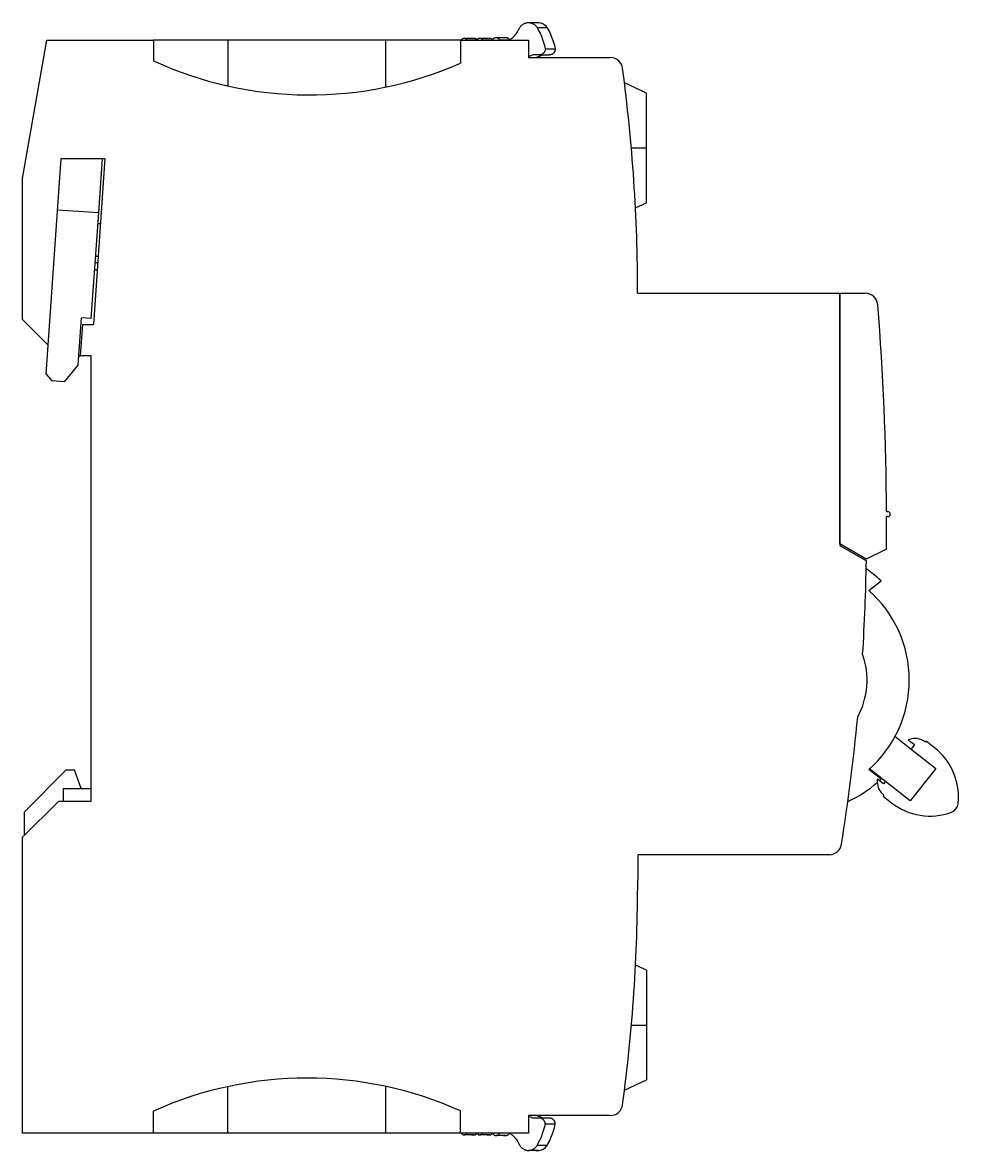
# Model space of a CAD drawing. Header units: millimetres. Extents: x 2268 to 4339, y 1619 to 2163.
# Drawn here: x 3590.4 to 3662.3, y 2015 to 2101.6 of the extents above; entities that cross this region are included whole.
import ezdxf

# ---------------------------------------------------------------- set-up
doc = ezdxf.new("R2010")
doc.units = ezdxf.units.MM

msp = doc.modelspace()

# ---------------------------------------------------------------- linework, layer by layer
for p, q in [((3628.369, 2100.829), (3628.604, 2101.236)), ((3628.604, 2101.236), (3628.629, 2101.276)), ((3628.629, 2101.276), (3628.656, 2101.314)), ((3628.656, 2101.314), (3628.686, 2101.351)), ((3628.686, 2101.351), (3628.718, 2101.386)), ((3628.718, 2101.386), (3628.751, 2101.419)), ((3628.751, 2101.419), (3628.787, 2101.45)), ((3628.787, 2101.45), (3628.825, 2101.478)), ((3628.825, 2101.478), (3628.864, 2101.504)), ((3628.864, 2101.504), (3628.905, 2101.528)), ((3628.905, 2101.528), (3628.947, 2101.549)), ((3628.947, 2101.549), (3628.991, 2101.567)), ((3628.991, 2101.567), (3629.035, 2101.583)), ((3629.035, 2101.583), (3629.081, 2101.596)), ((3629.081, 2101.596), (3629.127, 2101.606)), ((3629.127, 2101.606), (3629.173, 2101.613)), ((3629.173, 2101.613), (3629.22, 2101.617)), ((3629.22, 2101.617), (3629.267, 2101.619)), ((3629.267, 2101.619), (3629.315, 2101.617)), ((3629.267, 2101.619), (3629.39, 2101.619)), ((3629.315, 2101.617), (3629.362, 2101.613)), ((3629.362, 2101.613), (3629.408, 2101.606)), ((3629.39, 2101.619), (3629.502, 2101.619)), ((3629.408, 2101.606), (3629.454, 2101.596)), ((3629.454, 2101.596), (3629.5, 2101.583)), ((3629.5, 2101.583), (3629.544, 2101.567)), ((3629.502, 2101.619), (3629.603, 2101.619)), ((3629.544, 2101.567), (3629.588, 2101.549)), ((3629.588, 2101.549), (3629.63, 2101.528)), ((3629.603, 2101.619), (3629.693, 2101.619)), ((3629.63, 2101.528), (3629.671, 2101.504)), ((3629.671, 2101.504), (3629.71, 2101.478)), ((3629.693, 2101.619), (3629.773, 2101.619)), ((3629.71, 2101.478), (3629.748, 2101.45)), ((3629.748, 2101.45), (3629.783, 2101.419)), ((3629.773, 2101.619), (3629.842, 2101.619)), ((3629.783, 2101.419), (3629.817, 2101.386)), ((3629.817, 2101.386), (3629.849, 2101.351)), ((3629.842, 2101.619), (3629.901, 2101.619)), ((3629.849, 2101.351), (3629.879, 2101.314)), ((3629.879, 2101.314), (3629.906, 2101.276)), ((3629.901, 2101.619), (3629.948, 2101.619)), ((3629.906, 2101.276), (3629.931, 2101.236)), ((3629.931, 2101.236), (3630.051, 2101.016)), ((3629.931, 2101.236), (3630.092, 2101.236)), ((3629.948, 2101.619), (3629.986, 2101.619)), ((3629.986, 2101.619), (3630.012, 2101.619)), ((3630.012, 2101.619), (3630.028, 2101.619)), ((3630.028, 2101.619), (3630.034, 2101.619)), ((3630.034, 2101.619), (3630.087, 2101.617)), ((3630.087, 2101.617), (3630.193, 2101.602)), ((3630.092, 2101.236), (3630.234, 2101.236)), ((3630.193, 2101.602), (3630.296, 2101.573)), ((3630.234, 2101.236), (3630.357, 2101.236)), ((3630.296, 2101.573), (3630.393, 2101.529)), ((3630.357, 2101.236), (3630.461, 2101.236)), ((3630.393, 2101.529), (3630.484, 2101.473)), ((3630.461, 2101.236), (3630.546, 2101.236)), ((3630.484, 2101.473), (3630.566, 2101.404)), ((3630.546, 2101.236), (3630.612, 2101.236)), ((3630.566, 2101.404), (3630.637, 2101.324)), ((3630.612, 2101.236), (3630.659, 2101.236)), ((3630.637, 2101.324), (3630.697, 2101.236)), ((3630.659, 2101.236), (3630.688, 2101.236)), ((3630.688, 2101.236), (3630.697, 2101.236)), ((3630.697, 2101.236), (3630.769, 2101.108)), ((3624.161, 2100.342), (3624.175, 2100.356)), ((3624.175, 2100.356), (3624.191, 2100.369)), ((3624.191, 2100.369), (3624.207, 2100.381)), ((3624.207, 2100.381), (3624.224, 2100.391)), ((3624.224, 2100.391), (3624.242, 2100.4)), ((3624.242, 2100.4), (3624.26, 2100.408)), ((3624.26, 2100.408), (3624.279, 2100.414)), ((3624.279, 2100.414), (3624.299, 2100.418)), ((3624.299, 2100.418), (3624.319, 2100.42)), ((3624.319, 2100.42), (3624.339, 2100.421)), ((3624.339, 2100.421), (3624.359, 2100.42)), ((3624.339, 2100.421), (3624.461, 2100.421)), ((3624.359, 2100.42), (3624.38, 2100.418)), ((3624.38, 2100.418), (3624.4, 2100.413)), ((3624.4, 2100.413), (3624.419, 2100.408)), ((3624.419, 2100.408), (3624.438, 2100.4)), ((3624.438, 2100.4), (3624.456, 2100.391)), ((3624.456, 2100.391), (3624.474, 2100.38)), ((3624.461, 2100.421), (3624.573, 2100.421)), ((3624.474, 2100.38), (3624.49, 2100.368)), ((3624.49, 2100.368), (3624.506, 2100.354)), ((3624.506, 2100.354), (3624.52, 2100.339)), ((3624.573, 2100.421), (3624.674, 2100.421)), ((3624.674, 2100.421), (3624.765, 2100.421)), ((3624.765, 2100.421), (3624.844, 2100.421)), ((3624.844, 2100.421), (3624.913, 2100.421)), ((3624.913, 2100.421), (3624.972, 2100.421)), ((3624.972, 2100.421), (3625.02, 2100.421)), ((3625.02, 2100.421), (3625.057, 2100.421)), ((3625.057, 2100.421), (3625.084, 2100.421)), ((3625.084, 2100.421), (3625.1, 2100.421)), ((3625.1, 2100.421), (3625.105, 2100.421)), ((3625.105, 2100.421), (3625.135, 2100.419)), ((3625.135, 2100.419), (3625.168, 2100.413)), ((3625.168, 2100.413), (3625.184, 2100.408)), ((3625.184, 2100.408), (3625.2, 2100.402)), ((3625.2, 2100.402), (3625.215, 2100.395)), ((3625.215, 2100.395), (3625.23, 2100.387)), ((3625.23, 2100.387), (3625.257, 2100.367)), ((3625.257, 2100.367), (3625.282, 2100.344)), ((3625.357, 2100.34), (3625.367, 2100.352)), ((3625.367, 2100.352), (3625.379, 2100.362)), ((3625.379, 2100.362), (3625.391, 2100.372)), ((3625.391, 2100.372), (3625.404, 2100.381)), ((3625.404, 2100.381), (3625.417, 2100.389)), ((3625.417, 2100.389), (3625.431, 2100.397)), ((3625.431, 2100.397), (3625.445, 2100.403)), ((3625.445, 2100.403), (3625.46, 2100.409)), ((3625.46, 2100.409), (3625.475, 2100.413)), ((3625.475, 2100.413), (3625.49, 2100.417)), ((3625.49, 2100.417), (3625.505, 2100.419)), ((3625.505, 2100.419), (3625.521, 2100.421)), ((3625.521, 2100.421), (3625.536, 2100.421)), ((3625.536, 2100.421), (3625.552, 2100.421)), ((3625.536, 2100.421), (3625.659, 2100.421)), ((3625.552, 2100.421), (3625.568, 2100.419)), ((3625.568, 2100.419), (3625.583, 2100.417)), ((3625.583, 2100.417), (3625.598, 2100.413)), ((3625.598, 2100.413), (3625.613, 2100.409)), ((3625.613, 2100.409), (3625.628, 2100.403)), ((3625.628, 2100.403), (3625.642, 2100.397)), ((3625.642, 2100.397), (3625.656, 2100.389)), ((3625.656, 2100.389), (3625.669, 2100.381)), ((3625.659, 2100.421), (3625.771, 2100.421)), ((3625.669, 2100.381), (3625.682, 2100.372)), ((3625.682, 2100.372), (3625.694, 2100.362)), ((3625.694, 2100.362), (3625.705, 2100.352)), ((3625.705, 2100.352), (3625.716, 2100.34)), ((3625.771, 2100.421), (3625.872, 2100.421)), ((3625.872, 2100.421), (3625.962, 2100.421)), ((3625.962, 2100.421), (3626.042, 2100.421)), ((3626.042, 2100.421), (3626.111, 2100.421)), ((3626.111, 2100.421), (3626.17, 2100.421)), ((3626.17, 2100.421), (3626.217, 2100.421)), ((3626.217, 2100.421), (3626.255, 2100.421)), ((3626.255, 2100.421), (3626.281, 2100.421)), ((3626.281, 2100.421), (3626.297, 2100.421)), ((3626.297, 2100.421), (3626.303, 2100.421)), ((3626.303, 2100.421), (3626.34, 2100.419)), ((3626.34, 2100.419), (3626.376, 2100.41)), ((3626.376, 2100.41), (3626.411, 2100.396)), ((3626.411, 2100.396), (3626.443, 2100.376)), ((3626.443, 2100.376), (3626.471, 2100.352)), ((3626.471, 2100.352), (3626.496, 2100.323)), ((3626.547, 2100.348), (3626.559, 2100.364)), ((3626.559, 2100.364), (3626.572, 2100.378)), ((3626.572, 2100.378), (3626.586, 2100.392)), ((3626.586, 2100.392), (3626.6, 2100.405)), ((3626.6, 2100.405), (3626.616, 2100.417)), ((3626.616, 2100.417), (3626.632, 2100.428)), ((3626.632, 2100.428), (3626.649, 2100.437)), ((3626.649, 2100.437), (3626.667, 2100.446)), ((3626.667, 2100.446), (3626.685, 2100.453)), ((3626.685, 2100.453), (3626.704, 2100.459)), ((3626.704, 2100.459), (3626.723, 2100.463)), ((3626.723, 2100.463), (3626.742, 2100.467)), ((3626.742, 2100.467), (3626.762, 2100.469)), ((3626.762, 2100.469), (3626.781, 2100.469)), ((3626.781, 2100.469), (3626.801, 2100.469)), ((3626.781, 2100.469), (3626.904, 2100.469)), ((3626.801, 2100.469), (3626.821, 2100.467)), ((3626.821, 2100.467), (3626.84, 2100.463)), ((3626.84, 2100.463), (3626.859, 2100.459)), ((3626.859, 2100.459), (3626.878, 2100.453)), ((3626.878, 2100.453), (3626.896, 2100.446)), ((3626.896, 2100.446), (3626.913, 2100.437)), ((3626.904, 2100.469), (3627.016, 2100.469)), ((3626.913, 2100.437), (3626.931, 2100.428)), ((3626.931, 2100.428), (3626.947, 2100.417)), ((3626.947, 2100.417), (3626.963, 2100.405)), ((3626.963, 2100.405), (3626.977, 2100.392)), ((3626.977, 2100.392), (3626.991, 2100.378)), ((3626.991, 2100.378), (3627.004, 2100.364)), ((3627.004, 2100.364), (3627.016, 2100.348)), ((3627.016, 2100.469), (3627.117, 2100.469)), ((3627.117, 2100.469), (3627.207, 2100.469)), ((3627.207, 2100.469), (3627.287, 2100.469)), ((3627.287, 2100.469), (3627.356, 2100.469)), ((3627.356, 2100.469), (3627.415, 2100.469)), ((3627.415, 2100.469), (3627.463, 2100.469)), ((3627.463, 2100.469), (3627.5, 2100.469)), ((3627.5, 2100.469), (3627.526, 2100.469)), ((3627.526, 2100.469), (3627.542, 2100.469)), ((3627.542, 2100.469), (3627.548, 2100.469)), ((3627.548, 2100.469), (3627.569, 2100.469)), ((3627.569, 2100.469), (3627.59, 2100.466)), ((3627.59, 2100.466), (3627.611, 2100.462)), ((3627.611, 2100.462), (3627.632, 2100.457)), ((3627.632, 2100.457), (3627.652, 2100.45)), ((3627.652, 2100.45), (3627.672, 2100.441)), ((3627.672, 2100.441), (3627.691, 2100.431)), ((3627.691, 2100.431), (3627.709, 2100.42)), ((3627.709, 2100.42), (3627.726, 2100.407)), ((3627.726, 2100.407), (3627.742, 2100.393)), ((3627.742, 2100.393), (3627.757, 2100.378)), ((3627.757, 2100.378), (3627.771, 2100.362)), ((3627.771, 2100.362), (3627.784, 2100.345)), ((3627.871, 2100.341), (3627.939, 2100.381)), ((3627.939, 2100.381), (3628.003, 2100.425)), ((3628.003, 2100.425), (3628.066, 2100.473)), ((3628.066, 2100.473), (3628.125, 2100.524)), ((3628.125, 2100.524), (3628.181, 2100.579)), ((3628.181, 2100.579), (3628.233, 2100.637)), ((3628.233, 2100.637), (3628.282, 2100.698)), ((3628.282, 2100.698), (3628.328, 2100.762)), ((3628.328, 2100.762), (3628.369, 2100.829)), ((3630.051, 2101.016), (3630.162, 2100.792)), ((3630.162, 2100.792), (3630.263, 2100.562)), ((3630.263, 2100.562), (3630.354, 2100.329)), ((3630.769, 2101.108), (3630.837, 2100.979)), ((3630.837, 2100.979), (3630.902, 2100.848)), ((3630.902, 2100.848), (3630.963, 2100.716)), ((3630.963, 2100.716), (3631.021, 2100.582)), ((3631.021, 2100.582), (3631.076, 2100.446)), ((3631.076, 2100.446), (3631.127, 2100.309)), ((3590.435, 2089.65), (3592.308, 2100.275)), ((3592.308, 2100.275), (3600.491, 2100.275)), ((3600.491, 2100.275), (3600.491, 2098.675)), ((3606.189, 2100.275), (3600.491, 2100.275)), ((3606.189, 2100.275), (3606.189, 2096.756)), ((3618.305, 2100.275), (3606.189, 2100.275)), ((3618.305, 2100.275), (3618.305, 2096.664)), ((3624.051, 2100.275), (3618.305, 2100.275)), ((3624.051, 2100.275), (3629.269, 2100.275)), ((3624.051, 2100.275), (3624.051, 2098.505)), ((3624.119, 2100.275), (3624.127, 2100.293)), ((3624.127, 2100.293), (3624.137, 2100.31)), ((3624.137, 2100.31), (3624.149, 2100.327)), ((3624.149, 2100.327), (3624.161, 2100.342)), ((3624.52, 2100.339), (3624.532, 2100.323)), ((3624.532, 2100.323), (3624.544, 2100.306)), ((3624.544, 2100.306), (3624.554, 2100.288)), ((3624.554, 2100.288), (3624.555, 2100.286)), ((3624.554, 2100.288), (3624.715, 2100.288)), ((3624.555, 2100.286), (3624.556, 2100.284)), ((3624.556, 2100.284), (3624.557, 2100.281)), ((3624.557, 2100.281), (3624.559, 2100.279)), ((3624.559, 2100.279), (3624.56, 2100.277)), ((3624.56, 2100.277), (3624.561, 2100.275)), ((3624.715, 2100.288), (3624.857, 2100.288)), ((3624.857, 2100.288), (3624.979, 2100.288)), ((3624.979, 2100.288), (3625.084, 2100.288)), ((3625.084, 2100.288), (3625.169, 2100.288)), ((3625.169, 2100.288), (3625.235, 2100.288)), ((3625.235, 2100.288), (3625.282, 2100.288)), ((3625.282, 2100.344), (3625.303, 2100.317)), ((3625.282, 2100.288), (3625.311, 2100.288)), ((3625.303, 2100.317), (3625.312, 2100.303)), ((3625.311, 2100.288), (3625.32, 2100.288)), ((3625.312, 2100.303), (3625.32, 2100.288)), ((3625.315, 2100.275), (3625.316, 2100.277)), ((3625.316, 2100.277), (3625.317, 2100.279)), ((3625.317, 2100.279), (3625.318, 2100.281)), ((3625.318, 2100.281), (3625.32, 2100.284)), ((3625.32, 2100.288), (3625.32, 2100.288)), ((3625.32, 2100.288), (3625.32, 2100.288)), ((3625.32, 2100.288), (3625.32, 2100.287)), ((3625.32, 2100.287), (3625.321, 2100.287)), ((3625.32, 2100.284), (3625.321, 2100.286)), ((3625.321, 2100.286), (3625.322, 2100.288)), ((3625.321, 2100.287), (3625.321, 2100.287)), ((3625.321, 2100.287), (3625.321, 2100.286)), ((3625.322, 2100.288), (3625.329, 2100.302)), ((3625.329, 2100.302), (3625.338, 2100.315)), ((3625.338, 2100.315), (3625.347, 2100.328)), ((3625.347, 2100.328), (3625.357, 2100.34)), ((3625.716, 2100.34), (3625.726, 2100.328)), ((3625.726, 2100.328), (3625.735, 2100.315)), ((3625.735, 2100.315), (3625.744, 2100.302)), ((3625.744, 2100.302), (3625.751, 2100.288)), ((3625.751, 2100.288), (3625.752, 2100.286)), ((3625.751, 2100.288), (3625.92, 2100.288)), ((3625.752, 2100.286), (3625.753, 2100.284)), ((3625.753, 2100.284), (3625.755, 2100.282)), ((3625.755, 2100.282), (3625.756, 2100.279)), ((3625.756, 2100.279), (3625.757, 2100.277)), ((3625.757, 2100.277), (3625.758, 2100.275)), ((3625.92, 2100.288), (3626.068, 2100.288)), ((3626.068, 2100.288), (3626.195, 2100.288)), ((3626.195, 2100.288), (3626.301, 2100.288)), ((3626.301, 2100.288), (3626.386, 2100.288)), ((3626.386, 2100.288), (3626.45, 2100.288)), ((3626.45, 2100.288), (3626.493, 2100.288)), ((3626.493, 2100.288), (3626.514, 2100.288)), ((3626.496, 2100.323), (3626.516, 2100.291)), ((3626.507, 2100.275), (3626.509, 2100.278)), ((3626.509, 2100.278), (3626.511, 2100.282)), ((3626.511, 2100.282), (3626.513, 2100.286)), ((3626.513, 2100.286), (3626.515, 2100.289)), ((3626.515, 2100.289), (3626.516, 2100.293)), ((3626.516, 2100.293), (3626.518, 2100.297)), ((3626.518, 2100.297), (3626.527, 2100.315)), ((3626.527, 2100.315), (3626.536, 2100.332)), ((3626.536, 2100.332), (3626.547, 2100.348)), ((3627.016, 2100.348), (3627.027, 2100.332)), ((3627.027, 2100.332), (3627.036, 2100.315)), ((3627.036, 2100.315), (3627.045, 2100.297)), ((3627.045, 2100.297), (3627.047, 2100.293)), ((3627.045, 2100.297), (3627.211, 2100.297)), ((3627.047, 2100.293), (3627.048, 2100.289)), ((3627.048, 2100.289), (3627.05, 2100.286)), ((3627.05, 2100.286), (3627.052, 2100.282)), ((3627.052, 2100.282), (3627.054, 2100.278)), ((3627.054, 2100.278), (3627.056, 2100.275)), ((3627.211, 2100.297), (3627.357, 2100.297)), ((3627.357, 2100.297), (3627.482, 2100.297)), ((3627.482, 2100.297), (3627.588, 2100.297)), ((3627.588, 2100.297), (3627.673, 2100.297)), ((3627.673, 2100.297), (3627.738, 2100.297)), ((3627.729, 2100.275), (3627.801, 2100.306)), ((3627.738, 2100.297), (3627.782, 2100.297)), ((3627.784, 2100.345), (3627.796, 2100.327)), ((3627.796, 2100.327), (3627.806, 2100.308)), ((3627.801, 2100.306), (3627.871, 2100.341)), ((3629.269, 2100.275), (3629.269, 2098.937)), ((3630.354, 2100.329), (3630.435, 2100.092)), ((3630.435, 2100.092), (3630.505, 2099.851)), ((3630.505, 2099.851), (3630.564, 2099.608)), ((3630.552, 2099.501), (3630.547, 2099.48)), ((3630.557, 2099.522), (3630.552, 2099.501)), ((3630.56, 2099.544), (3630.557, 2099.522)), ((3630.563, 2099.565), (3630.56, 2099.544)), ((3630.564, 2099.586), (3630.563, 2099.565)), ((3630.564, 2099.608), (3630.564, 2099.586)), ((3630.564, 2099.608), (3630.725, 2099.608)), ((3630.725, 2099.608), (3630.867, 2099.608)), ((3630.867, 2099.608), (3630.99, 2099.608)), ((3630.99, 2099.608), (3631.094, 2099.608)), ((3631.094, 2099.608), (3631.179, 2099.608)), ((3631.127, 2100.309), (3631.175, 2100.171)), ((3631.175, 2100.171), (3631.219, 2100.032)), ((3631.179, 2099.608), (3631.246, 2099.608)), ((3631.219, 2100.032), (3631.26, 2099.891)), ((3631.246, 2099.608), (3631.293, 2099.608)), ((3631.26, 2099.891), (3631.297, 2099.75)), ((3631.293, 2099.608), (3631.321, 2099.608)), ((3631.297, 2099.75), (3631.331, 2099.608)), ((3631.32, 2099.506), (3631.311, 2099.473)), ((3631.326, 2099.54), (3631.32, 2099.506)), ((3631.321, 2099.608), (3631.331, 2099.608)), ((3631.329, 2099.574), (3631.326, 2099.54)), ((3631.331, 2099.608), (3631.329, 2099.574)), ((3629.607, 2099.129), (3629.269, 2098.994)), ((3629.269, 2098.937), (3635.542, 2098.938)), ((3630.086, 2099.129), (3629.607, 2099.129)), ((3629.934, 2098.953), (3629.894, 2098.937)), ((3629.974, 2098.969), (3629.934, 2098.953)), ((3630.014, 2098.985), (3629.974, 2098.969)), ((3630.054, 2099.001), (3630.014, 2098.985)), ((3630.094, 2099.017), (3630.054, 2099.001)), ((3630.107, 2099.129), (3630.086, 2099.129)), ((3630.086, 2099.129), (3630.246, 2099.129)), ((3630.134, 2099.033), (3630.094, 2099.017)), ((3630.129, 2099.131), (3630.107, 2099.129)), ((3630.15, 2099.133), (3630.129, 2099.131)), ((3630.173, 2099.049), (3630.134, 2099.033)), ((3630.171, 2099.137), (3630.15, 2099.133)), ((3630.192, 2099.141), (3630.171, 2099.137)), ((3630.213, 2099.065), (3630.173, 2099.049)), ((3630.213, 2099.146), (3630.192, 2099.141)), ((3630.234, 2099.152), (3630.213, 2099.146)), ((3630.253, 2099.081), (3630.213, 2099.065)), ((3630.254, 2099.159), (3630.234, 2099.152)), ((3630.246, 2099.129), (3630.388, 2099.129)), ((3630.293, 2099.097), (3630.253, 2099.081)), ((3630.274, 2099.167), (3630.254, 2099.159)), ((3630.293, 2099.176), (3630.274, 2099.167)), ((3630.313, 2099.186), (3630.293, 2099.176)), ((3630.333, 2099.113), (3630.293, 2099.097)), ((3630.331, 2099.197), (3630.313, 2099.186)), ((3630.349, 2099.208), (3630.331, 2099.197)), ((3630.373, 2099.129), (3630.333, 2099.113)), ((3630.367, 2099.22), (3630.349, 2099.208)), ((3630.384, 2099.233), (3630.367, 2099.22)), ((3630.401, 2099.247), (3630.384, 2099.233)), ((3630.388, 2099.129), (3630.511, 2099.129)), ((3630.417, 2099.262), (3630.401, 2099.247)), ((3630.432, 2099.277), (3630.417, 2099.262)), ((3630.446, 2099.293), (3630.432, 2099.277)), ((3630.46, 2099.309), (3630.446, 2099.293)), ((3630.473, 2099.326), (3630.46, 2099.309)), ((3630.485, 2099.344), (3630.473, 2099.326)), ((3630.497, 2099.362), (3630.485, 2099.344)), ((3630.507, 2099.381), (3630.497, 2099.362)), ((3630.517, 2099.4), (3630.507, 2099.381)), ((3630.511, 2099.129), (3630.615, 2099.129)), ((3630.526, 2099.42), (3630.517, 2099.4)), ((3630.534, 2099.44), (3630.526, 2099.42)), ((3630.541, 2099.46), (3630.534, 2099.44)), ((3630.547, 2099.48), (3630.541, 2099.46)), ((3630.615, 2099.129), (3630.7, 2099.129)), ((3630.7, 2099.129), (3630.767, 2099.129)), ((3630.767, 2099.129), (3630.814, 2099.129)), ((3630.814, 2099.129), (3630.842, 2099.129)), ((3630.842, 2099.129), (3630.852, 2099.129)), ((3630.886, 2099.13), (3630.852, 2099.129)), ((3630.92, 2099.134), (3630.886, 2099.13)), ((3630.954, 2099.14), (3630.92, 2099.134)), ((3630.987, 2099.148), (3630.954, 2099.14)), ((3631.019, 2099.159), (3630.987, 2099.148)), ((3631.051, 2099.172), (3631.019, 2099.159)), ((3631.081, 2099.188), (3631.051, 2099.172)), ((3631.111, 2099.205), (3631.081, 2099.188)), ((3631.139, 2099.225), (3631.111, 2099.205)), ((3631.165, 2099.246), (3631.139, 2099.225)), ((3631.19, 2099.269), (3631.165, 2099.246)), ((3631.214, 2099.294), (3631.19, 2099.269)), ((3631.235, 2099.321), (3631.214, 2099.294)), ((3631.255, 2099.349), (3631.235, 2099.321)), ((3631.272, 2099.378), (3631.255, 2099.349)), ((3631.287, 2099.409), (3631.272, 2099.378)), ((3631.3, 2099.441), (3631.287, 2099.409)), ((3631.311, 2099.473), (3631.3, 2099.441)), ((3638.324, 2096.205), (3636.637, 2096.985)), ((3638.324, 2091.991), (3638.324, 2096.205)), ((3637.168, 2091.991), (3638.324, 2091.991)), ((3638.324, 2087.777), (3638.324, 2091.991)), ((3592.402, 2076.856), (3593.402, 2091.182)), ((3593.402, 2091.182), (3596.762, 2091.182)), ((3596.762, 2091.182), (3595.872, 2078.44)), ((3596.278, 2087.001), (3596.57, 2091.182)), ((3590.435, 2078.822), (3590.435, 2089.65)), ((3637.484, 2087.388), (3638.324, 2087.777)), ((3596.278, 2087.001), (3593.125, 2087.221)), ((3595.712, 2078.895), (3596.278, 2087.001)), ((3596.412, 2086.174), (3596.22, 2086.174)), ((3596.014, 2083.213), (3596.206, 2083.213)), ((3596.047, 2083.69), (3596.239, 2083.69)), ((3595.974, 2082.639), (3596.166, 2082.639)), ((3637.65, 2080.838), (3653.165, 2080.838)), ((3653.165, 2080.838), (3653.165, 2061.475)), ((3653.165, 2080.838), (3655.125, 2080.838)), ((3653.165, 2061.614), (3653.165, 2080.838)), ((3592.402, 2076.856), (3590.435, 2078.822)), ((3594.694, 2075.318), (3594.948, 2078.948)), ((3595.712, 2078.895), (3594.948, 2078.948)), ((3594.889, 2076.045), (3595.056, 2078.44)), ((3595.056, 2078.44), (3595.872, 2078.44)), ((3592.246, 2074.625), (3592.402, 2076.856)), ((3593.645, 2074.047), (3594.694, 2075.318)), ((3594.745, 2076.045), (3594.889, 2076.045)), ((3595.706, 2076.045), (3594.889, 2076.045)), ((3595.706, 2041.855), (3595.706, 2076.045)), ((3592.246, 2074.625), (3592.69, 2074.113)), ((3593.645, 2074.047), (3592.69, 2074.113)), ((3656.754, 2064.078), (3656.85, 2064.078)), ((3656.85, 2063.695), (3656.755, 2063.695)), ((3655.2, 2060.439), (3653.165, 2061.614)), ((3653.165, 2061.475), (3655.207, 2060.296)), ((3656.746, 2061.205), (3655.2, 2060.439)), ((3655.397, 2058.032), (3656.335, 2058.769)), ((3657.411, 2046.814), (3658.635, 2045.852)), ((3658.427, 2046.564), (3658.901, 2046.191)), ((3658.901, 2046.191), (3658.635, 2045.852)), ((3658.635, 2045.852), (3660.529, 2044.364)), ((3659.804, 2046.456), (3659.744, 2046.381)), ((3660.445, 2045.952), (3659.804, 2046.456)), ((3590.582, 2041.041), (3593.791, 2044.249)), ((3593.791, 2044.249), (3594.431, 2044.249)), ((3594.94, 2042.813), (3594.431, 2044.249)), ((3656.332, 2043.536), (3655.394, 2044.273)), ((3656.682, 2043.367), (3655.457, 2044.329)), ((3660.529, 2044.364), (3658.576, 2041.879)), ((3656.534, 2043.179), (3656.06, 2043.551)), ((3656.682, 2043.367), (3656.534, 2043.179)), ((3658.576, 2041.879), (3656.682, 2043.367)), ((3593.551, 2042.813), (3595.706, 2042.813)), ((3593.551, 2042.813), (3593.551, 2041.855)), ((3590.441, 2039.079), (3593.216, 2041.855)), ((3593.216, 2041.855), (3595.706, 2041.855)), ((3656.549, 2042.314), (3656.49, 2042.239)), ((3656.49, 2042.239), (3657.132, 2041.735)), ((3590.582, 2039.221), (3590.582, 2041.041)), ((3590.441, 2016.38), (3590.441, 2039.079)), ((3652.354, 2037.742), (3637.654, 2037.741)), ((3637.654, 2037.741), (3637.654, 2035.825)), ((3638.324, 2028.878), (3637.488, 2029.264)), ((3638.324, 2028.878), (3638.324, 2024.664)), ((3637.173, 2024.664), (3638.324, 2024.664)), ((3638.324, 2024.664), (3638.324, 2020.45)), ((3606.196, 2016.38), (3606.196, 2019.944)), ((3618.311, 2016.38), (3618.311, 2019.955)), ((3636.644, 2019.673), (3638.324, 2020.45)), ((3600.498, 2016.38), (3600.498, 2018.069)), ((3624.058, 2016.38), (3624.058, 2018.071)), ((3629.276, 2017.724), (3629.276, 2016.38)), ((3635.549, 2017.724), (3629.276, 2017.724)), ((3629.607, 2017.532), (3629.276, 2017.665)), ((3630.086, 2017.532), (3629.607, 2017.532)), ((3629.934, 2017.708), (3629.894, 2017.724)), ((3629.974, 2017.692), (3629.934, 2017.708)), ((3630.014, 2017.676), (3629.974, 2017.692)), ((3630.054, 2017.66), (3630.014, 2017.676)), ((3630.094, 2017.644), (3630.054, 2017.66)), ((3630.107, 2017.532), (3630.086, 2017.532)), ((3630.246, 2017.532), (3630.086, 2017.532)), ((3630.134, 2017.628), (3630.094, 2017.644)), ((3630.129, 2017.53), (3630.107, 2017.532)), ((3630.15, 2017.528), (3630.129, 2017.53)), ((3630.173, 2017.612), (3630.134, 2017.628)), ((3630.171, 2017.525), (3630.15, 2017.528)), ((3630.192, 2017.52), (3630.171, 2017.525)), ((3630.213, 2017.596), (3630.173, 2017.612)), ((3630.213, 2017.515), (3630.192, 2017.52)), ((3630.253, 2017.58), (3630.213, 2017.596)), ((3630.234, 2017.509), (3630.213, 2017.515)), ((3630.254, 2017.502), (3630.234, 2017.509)), ((3630.388, 2017.532), (3630.246, 2017.532)), ((3630.293, 2017.564), (3630.253, 2017.58)), ((3630.274, 2017.494), (3630.254, 2017.502)), ((3630.293, 2017.485), (3630.274, 2017.494)), ((3630.333, 2017.548), (3630.293, 2017.564)), ((3630.313, 2017.475), (3630.293, 2017.485)), ((3630.331, 2017.465), (3630.313, 2017.475)), ((3630.349, 2017.453), (3630.331, 2017.465)), ((3630.373, 2017.532), (3630.333, 2017.548)), ((3630.367, 2017.441), (3630.349, 2017.453)), ((3630.384, 2017.428), (3630.367, 2017.441)), ((3630.401, 2017.414), (3630.384, 2017.428)), ((3630.511, 2017.532), (3630.388, 2017.532)), ((3630.417, 2017.4), (3630.401, 2017.414)), ((3630.432, 2017.385), (3630.417, 2017.4)), ((3630.446, 2017.369), (3630.432, 2017.385)), ((3630.46, 2017.352), (3630.446, 2017.369)), ((3630.473, 2017.335), (3630.46, 2017.352)), ((3630.485, 2017.317), (3630.473, 2017.335)), ((3630.497, 2017.299), (3630.485, 2017.317)), ((3630.507, 2017.281), (3630.497, 2017.299)), ((3630.517, 2017.261), (3630.507, 2017.281)), ((3630.615, 2017.532), (3630.511, 2017.532)), ((3630.526, 2017.242), (3630.517, 2017.261)), ((3630.534, 2017.222), (3630.526, 2017.242)), ((3630.7, 2017.532), (3630.615, 2017.532)), ((3630.767, 2017.532), (3630.7, 2017.532)), ((3630.814, 2017.532), (3630.767, 2017.532)), ((3630.842, 2017.532), (3630.814, 2017.532)), ((3630.852, 2017.532), (3630.842, 2017.532)), ((3630.886, 2017.531), (3630.852, 2017.532)), ((3630.92, 2017.528), (3630.886, 2017.531)), ((3630.954, 2017.522), (3630.92, 2017.528)), ((3630.987, 2017.513), (3630.954, 2017.522)), ((3631.019, 2017.502), (3630.987, 2017.513)), ((3631.051, 2017.489), (3631.019, 2017.502)), ((3631.081, 2017.474), (3631.051, 2017.489)), ((3631.111, 2017.456), (3631.081, 2017.474)), ((3631.139, 2017.437), (3631.111, 2017.456)), ((3631.165, 2017.416), (3631.139, 2017.437)), ((3631.19, 2017.392), (3631.165, 2017.416)), ((3631.214, 2017.367), (3631.19, 2017.392)), ((3631.235, 2017.341), (3631.214, 2017.367)), ((3631.255, 2017.313), (3631.235, 2017.341)), ((3631.272, 2017.283), (3631.255, 2017.313)), ((3631.287, 2017.253), (3631.272, 2017.283)), ((3631.301, 2017.221), (3631.287, 2017.253)), ((3600.498, 2016.38), (3590.441, 2016.38)), ((3606.196, 2016.38), (3600.498, 2016.38)), ((3618.311, 2016.38), (3606.196, 2016.38)), ((3624.058, 2016.38), (3618.311, 2016.38)), ((3629.276, 2016.38), (3624.058, 2016.38)), ((3624.122, 2016.38), (3624.13, 2016.362)), ((3624.544, 2016.354), (3624.554, 2016.372)), ((3624.554, 2016.372), (3624.555, 2016.373)), ((3624.715, 2016.372), (3624.554, 2016.372)), ((3624.555, 2016.375), (3624.556, 2016.376)), ((3624.555, 2016.373), (3624.555, 2016.375)), ((3624.556, 2016.376), (3624.557, 2016.377)), ((3624.557, 2016.378), (3624.558, 2016.38)), ((3624.557, 2016.377), (3624.557, 2016.378)), ((3624.857, 2016.372), (3624.715, 2016.372)), ((3624.98, 2016.372), (3624.857, 2016.372)), ((3625.084, 2016.372), (3624.98, 2016.372)), ((3625.169, 2016.372), (3625.084, 2016.372)), ((3625.235, 2016.372), (3625.169, 2016.372)), ((3625.282, 2016.372), (3625.235, 2016.372)), ((3625.311, 2016.372), (3625.282, 2016.372)), ((3625.32, 2016.372), (3625.311, 2016.372)), ((3625.312, 2016.357), (3625.32, 2016.372)), ((3625.318, 2016.38), (3625.319, 2016.378)), ((3625.319, 2016.378), (3625.32, 2016.377)), ((3625.32, 2016.377), (3625.32, 2016.376)), ((3625.32, 2016.376), (3625.321, 2016.375)), ((3625.32, 2016.372), (3625.321, 2016.373)), ((3625.32, 2016.372), (3625.32, 2016.372)), ((3625.321, 2016.375), (3625.322, 2016.373)), ((3625.321, 2016.373), (3625.321, 2016.374)), ((3625.321, 2016.374), (3625.321, 2016.374)), ((3625.321, 2016.373), (3625.321, 2016.373)), ((3625.321, 2016.373), (3625.321, 2016.373)), ((3625.322, 2016.373), (3625.322, 2016.372)), ((3625.322, 2016.372), (3625.33, 2016.358)), ((3625.744, 2016.358), (3625.751, 2016.372)), ((3625.751, 2016.372), (3625.752, 2016.373)), ((3625.92, 2016.372), (3625.751, 2016.372)), ((3625.752, 2016.375), (3625.753, 2016.376)), ((3625.752, 2016.373), (3625.752, 2016.375)), ((3625.753, 2016.376), (3625.754, 2016.377)), ((3625.754, 2016.378), (3625.755, 2016.38)), ((3625.754, 2016.377), (3625.754, 2016.378)), ((3626.068, 2016.372), (3625.92, 2016.372)), ((3626.195, 2016.372), (3626.068, 2016.372)), ((3626.301, 2016.372), (3626.195, 2016.372)), ((3626.386, 2016.372), (3626.301, 2016.372)), ((3626.45, 2016.372), (3626.386, 2016.372)), ((3626.493, 2016.372), (3626.45, 2016.372)), ((3626.514, 2016.372), (3626.493, 2016.372)), ((3626.511, 2016.38), (3626.512, 2016.377)), ((3626.512, 2016.377), (3626.513, 2016.374)), ((3626.513, 2016.374), (3626.515, 2016.372)), ((3626.515, 2016.372), (3626.516, 2016.369)), ((3627.047, 2016.369), (3627.049, 2016.372)), ((3627.049, 2016.372), (3627.05, 2016.374)), ((3627.05, 2016.374), (3627.051, 2016.377)), ((3627.051, 2016.377), (3627.053, 2016.38)), ((3627.746, 2016.38), (3627.816, 2016.348)), ((3630.354, 2016.333), (3630.435, 2016.57)), ((3630.435, 2016.57), (3630.505, 2016.81)), ((3630.505, 2016.81), (3630.565, 2017.054)), ((3630.541, 2017.202), (3630.534, 2017.222)), ((3630.547, 2017.181), (3630.541, 2017.202)), ((3630.553, 2017.16), (3630.547, 2017.181)), ((3630.557, 2017.139), (3630.553, 2017.16)), ((3630.56, 2017.118), (3630.557, 2017.139)), ((3630.563, 2017.097), (3630.56, 2017.118)), ((3630.564, 2017.075), (3630.563, 2017.097)), ((3630.565, 2017.054), (3630.564, 2017.075)), ((3630.725, 2017.054), (3630.565, 2017.054)), ((3630.867, 2017.054), (3630.725, 2017.054)), ((3630.99, 2017.054), (3630.867, 2017.054)), ((3631.094, 2017.054), (3630.99, 2017.054)), ((3631.179, 2017.054), (3631.094, 2017.054)), ((3631.128, 2016.352), (3631.175, 2016.49)), ((3631.175, 2016.49), (3631.219, 2016.63)), ((3631.246, 2017.054), (3631.179, 2017.054)), ((3631.219, 2016.63), (3631.26, 2016.77)), ((3631.293, 2017.054), (3631.246, 2017.054)), ((3631.26, 2016.77), (3631.297, 2016.911)), ((3631.321, 2017.054), (3631.293, 2017.054)), ((3631.297, 2016.911), (3631.331, 2017.054)), ((3631.311, 2017.189), (3631.301, 2017.221)), ((3631.32, 2017.155), (3631.311, 2017.189)), ((3631.326, 2017.122), (3631.32, 2017.155)), ((3631.331, 2017.054), (3631.321, 2017.054)), ((3631.33, 2017.088), (3631.326, 2017.122)), ((3631.331, 2017.054), (3631.33, 2017.088)), ((3624.13, 2016.362), (3624.14, 2016.345)), ((3624.14, 2016.345), (3624.152, 2016.33)), ((3624.152, 2016.33), (3624.165, 2016.315)), ((3624.165, 2016.315), (3624.179, 2016.301)), ((3624.179, 2016.301), (3624.194, 2016.289)), ((3624.194, 2016.289), (3624.21, 2016.277)), ((3624.21, 2016.277), (3624.227, 2016.268)), ((3624.227, 2016.268), (3624.244, 2016.259)), ((3624.244, 2016.259), (3624.262, 2016.252)), ((3624.262, 2016.252), (3624.281, 2016.246)), ((3624.281, 2016.246), (3624.3, 2016.242)), ((3624.3, 2016.242), (3624.32, 2016.24)), ((3624.32, 2016.24), (3624.339, 2016.239)), ((3624.339, 2016.239), (3624.36, 2016.24)), ((3624.461, 2016.239), (3624.339, 2016.239)), ((3624.36, 2016.24), (3624.38, 2016.243)), ((3624.38, 2016.243), (3624.4, 2016.247)), ((3624.4, 2016.247), (3624.419, 2016.253)), ((3624.419, 2016.253), (3624.438, 2016.26)), ((3624.438, 2016.26), (3624.457, 2016.27)), ((3624.457, 2016.27), (3624.474, 2016.28)), ((3624.573, 2016.239), (3624.461, 2016.239)), ((3624.474, 2016.28), (3624.49, 2016.293)), ((3624.49, 2016.293), (3624.506, 2016.306)), ((3624.506, 2016.306), (3624.52, 2016.321)), ((3624.52, 2016.321), (3624.533, 2016.337)), ((3624.533, 2016.337), (3624.544, 2016.354)), ((3624.674, 2016.239), (3624.573, 2016.239)), ((3624.765, 2016.239), (3624.674, 2016.239)), ((3624.845, 2016.239), (3624.765, 2016.239)), ((3624.914, 2016.239), (3624.845, 2016.239)), ((3624.972, 2016.239), (3624.914, 2016.239)), ((3624.914, 2016.239), (3624.972, 2016.239)), ((3625.02, 2016.239), (3624.972, 2016.239)), ((3624.972, 2016.239), (3625.02, 2016.239)), ((3625.057, 2016.239), (3625.02, 2016.239)), ((3625.02, 2016.239), (3625.057, 2016.239)), ((3625.084, 2016.239), (3625.057, 2016.239)), ((3625.057, 2016.239), (3625.084, 2016.239)), ((3625.1, 2016.239), (3625.084, 2016.239)), ((3625.084, 2016.239), (3625.1, 2016.239)), ((3625.105, 2016.239), (3625.1, 2016.239)), ((3625.1, 2016.239), (3625.105, 2016.239)), ((3625.105, 2016.239), (3625.135, 2016.241)), ((3625.135, 2016.241), (3625.168, 2016.247)), ((3625.168, 2016.247), (3625.184, 2016.252)), ((3625.184, 2016.252), (3625.2, 2016.258)), ((3625.2, 2016.258), (3625.215, 2016.266)), ((3625.215, 2016.266), (3625.23, 2016.274)), ((3625.23, 2016.274), (3625.257, 2016.293)), ((3625.257, 2016.293), (3625.282, 2016.317)), ((3625.282, 2016.317), (3625.303, 2016.343)), ((3625.303, 2016.343), (3625.312, 2016.357)), ((3625.33, 2016.358), (3625.338, 2016.345)), ((3625.338, 2016.345), (3625.347, 2016.332)), ((3625.347, 2016.332), (3625.357, 2016.32)), ((3625.357, 2016.32), (3625.368, 2016.309)), ((3625.368, 2016.309), (3625.379, 2016.298)), ((3625.379, 2016.298), (3625.391, 2016.288)), ((3625.391, 2016.288), (3625.404, 2016.279)), ((3625.404, 2016.279), (3625.417, 2016.271)), ((3625.417, 2016.271), (3625.431, 2016.264)), ((3625.431, 2016.264), (3625.445, 2016.257)), ((3625.445, 2016.257), (3625.46, 2016.252)), ((3625.46, 2016.252), (3625.475, 2016.247)), ((3625.475, 2016.247), (3625.49, 2016.244)), ((3625.49, 2016.244), (3625.506, 2016.241)), ((3625.506, 2016.241), (3625.521, 2016.24)), ((3625.521, 2016.24), (3625.537, 2016.239)), ((3625.537, 2016.239), (3625.552, 2016.24)), ((3625.659, 2016.239), (3625.537, 2016.239)), ((3625.552, 2016.24), (3625.568, 2016.241)), ((3625.568, 2016.241), (3625.583, 2016.244)), ((3625.583, 2016.244), (3625.599, 2016.247)), ((3625.599, 2016.247), (3625.613, 2016.252)), ((3625.613, 2016.252), (3625.628, 2016.257)), ((3625.628, 2016.257), (3625.642, 2016.264)), ((3625.642, 2016.264), (3625.656, 2016.271)), ((3625.656, 2016.271), (3625.669, 2016.279)), ((3625.771, 2016.239), (3625.659, 2016.239)), ((3625.669, 2016.279), (3625.682, 2016.288)), ((3625.682, 2016.288), (3625.694, 2016.298)), ((3625.694, 2016.298), (3625.706, 2016.309)), ((3625.706, 2016.309), (3625.716, 2016.32)), ((3625.716, 2016.32), (3625.726, 2016.332)), ((3625.726, 2016.332), (3625.735, 2016.345)), ((3625.735, 2016.345), (3625.744, 2016.358)), ((3625.872, 2016.239), (3625.771, 2016.239)), ((3625.962, 2016.239), (3625.872, 2016.239)), ((3626.042, 2016.239), (3625.962, 2016.239)), ((3626.111, 2016.239), (3626.042, 2016.239)), ((3626.17, 2016.239), (3626.111, 2016.239)), ((3626.111, 2016.239), (3626.17, 2016.239)), ((3626.218, 2016.239), (3626.17, 2016.239)), ((3626.17, 2016.239), (3626.218, 2016.239)), ((3626.255, 2016.239), (3626.218, 2016.239)), ((3626.218, 2016.239), (3626.255, 2016.239)), ((3626.282, 2016.239), (3626.255, 2016.239)), ((3626.255, 2016.239), (3626.282, 2016.239)), ((3626.298, 2016.239), (3626.282, 2016.239)), ((3626.282, 2016.239), (3626.298, 2016.239)), ((3626.303, 2016.239), (3626.298, 2016.239)), ((3626.298, 2016.239), (3626.303, 2016.239)), ((3626.303, 2016.239), (3626.34, 2016.242)), ((3626.34, 2016.242), (3626.377, 2016.251)), ((3626.377, 2016.251), (3626.411, 2016.265)), ((3626.411, 2016.265), (3626.443, 2016.285)), ((3626.443, 2016.285), (3626.472, 2016.309)), ((3626.472, 2016.309), (3626.496, 2016.337)), ((3626.496, 2016.337), (3626.516, 2016.369)), ((3626.516, 2016.369), (3626.517, 2016.366)), ((3626.517, 2016.366), (3626.518, 2016.364)), ((3626.518, 2016.364), (3626.527, 2016.346)), ((3626.527, 2016.346), (3626.536, 2016.329)), ((3626.536, 2016.329), (3626.547, 2016.313)), ((3626.547, 2016.313), (3626.559, 2016.297)), ((3626.559, 2016.297), (3626.572, 2016.282)), ((3626.572, 2016.282), (3626.586, 2016.268)), ((3626.586, 2016.268), (3626.601, 2016.256)), ((3626.601, 2016.256), (3626.616, 2016.244)), ((3626.616, 2016.244), (3626.633, 2016.233)), ((3626.633, 2016.233), (3626.65, 2016.223)), ((3626.65, 2016.223), (3626.667, 2016.215)), ((3626.667, 2016.215), (3626.686, 2016.208)), ((3626.686, 2016.208), (3626.704, 2016.202)), ((3626.704, 2016.202), (3626.723, 2016.197)), ((3626.723, 2016.197), (3626.743, 2016.194)), ((3626.743, 2016.194), (3626.762, 2016.192)), ((3626.762, 2016.192), (3626.782, 2016.191)), ((3626.782, 2016.191), (3626.801, 2016.192)), ((3626.904, 2016.191), (3626.782, 2016.191)), ((3626.801, 2016.192), (3626.821, 2016.194)), ((3626.821, 2016.194), (3626.84, 2016.197)), ((3626.84, 2016.197), (3626.859, 2016.202)), ((3626.859, 2016.202), (3626.878, 2016.208)), ((3626.878, 2016.208), (3626.896, 2016.215)), ((3626.896, 2016.215), (3626.914, 2016.224)), ((3627.016, 2016.191), (3626.904, 2016.191)), ((3626.914, 2016.224), (3626.931, 2016.233)), ((3626.931, 2016.233), (3626.947, 2016.244)), ((3626.947, 2016.244), (3626.963, 2016.256)), ((3626.963, 2016.256), (3626.978, 2016.269)), ((3626.978, 2016.269), (3626.991, 2016.282)), ((3626.991, 2016.282), (3627.004, 2016.297)), ((3627.004, 2016.297), (3627.016, 2016.313)), ((3627.016, 2016.313), (3627.027, 2016.329)), ((3627.117, 2016.191), (3627.016, 2016.191)), ((3627.027, 2016.329), (3627.037, 2016.346)), ((3627.037, 2016.346), (3627.045, 2016.364)), ((3627.045, 2016.364), (3627.046, 2016.366)), ((3627.211, 2016.364), (3627.045, 2016.364)), ((3627.046, 2016.366), (3627.047, 2016.369)), ((3627.207, 2016.191), (3627.117, 2016.191)), ((3627.287, 2016.191), (3627.207, 2016.191)), ((3627.357, 2016.364), (3627.211, 2016.364)), ((3627.356, 2016.191), (3627.287, 2016.191)), ((3627.415, 2016.191), (3627.356, 2016.191)), ((3627.356, 2016.191), (3627.415, 2016.191)), ((3627.483, 2016.364), (3627.357, 2016.364)), ((3627.463, 2016.191), (3627.415, 2016.191)), ((3627.415, 2016.191), (3627.463, 2016.191)), ((3627.5, 2016.191), (3627.463, 2016.191)), ((3627.463, 2016.191), (3627.5, 2016.191)), ((3627.588, 2016.364), (3627.483, 2016.364)), ((3627.527, 2016.191), (3627.5, 2016.191)), ((3627.5, 2016.191), (3627.527, 2016.191)), ((3627.543, 2016.191), (3627.527, 2016.191)), ((3627.527, 2016.191), (3627.543, 2016.191)), ((3627.548, 2016.191), (3627.543, 2016.191)), ((3627.543, 2016.191), (3627.548, 2016.191)), ((3627.548, 2016.191), (3627.569, 2016.192)), ((3627.569, 2016.192), (3627.59, 2016.195)), ((3627.673, 2016.364), (3627.588, 2016.364)), ((3627.59, 2016.195), (3627.612, 2016.199)), ((3627.612, 2016.199), (3627.632, 2016.204)), ((3627.632, 2016.204), (3627.652, 2016.211)), ((3627.652, 2016.211), (3627.672, 2016.22)), ((3627.672, 2016.22), (3627.691, 2016.23)), ((3627.738, 2016.364), (3627.673, 2016.364)), ((3627.691, 2016.23), (3627.709, 2016.241)), ((3627.709, 2016.241), (3627.726, 2016.254)), ((3627.726, 2016.254), (3627.743, 2016.267)), ((3627.782, 2016.364), (3627.738, 2016.364)), ((3627.743, 2016.267), (3627.758, 2016.283)), ((3627.758, 2016.283), (3627.772, 2016.299)), ((3627.772, 2016.299), (3627.784, 2016.316)), ((3627.784, 2016.316), (3627.796, 2016.334)), ((3627.796, 2016.334), (3627.806, 2016.353)), ((3627.816, 2016.348), (3627.884, 2016.313)), ((3627.884, 2016.313), (3627.949, 2016.273)), ((3627.949, 2016.273), (3628.013, 2016.229)), ((3628.013, 2016.229), (3628.073, 2016.182)), ((3628.073, 2016.182), (3628.131, 2016.132)), ((3628.131, 2016.132), (3628.185, 2016.078)), ((3628.185, 2016.078), (3628.237, 2016.02)), ((3628.237, 2016.02), (3628.285, 2015.96)), ((3628.285, 2015.96), (3628.329, 2015.898)), ((3628.329, 2015.898), (3628.369, 2015.832)), ((3628.369, 2015.832), (3628.604, 2015.425)), ((3629.931, 2015.425), (3630.052, 2015.645)), ((3630.052, 2015.645), (3630.163, 2015.87)), ((3630.163, 2015.87), (3630.263, 2016.099)), ((3630.263, 2016.099), (3630.354, 2016.333)), ((3630.698, 2015.426), (3630.769, 2015.553)), ((3630.769, 2015.553), (3630.837, 2015.682)), ((3630.837, 2015.682), (3630.902, 2015.813)), ((3630.902, 2015.813), (3630.963, 2015.946)), ((3630.963, 2015.946), (3631.022, 2016.08)), ((3631.022, 2016.08), (3631.076, 2016.215)), ((3631.076, 2016.215), (3631.128, 2016.352)), ((3628.604, 2015.425), (3628.629, 2015.385)), ((3628.629, 2015.385), (3628.657, 2015.347)), ((3628.657, 2015.347), (3628.686, 2015.31)), ((3628.686, 2015.31), (3628.718, 2015.275)), ((3628.718, 2015.275), (3628.752, 2015.242)), ((3628.752, 2015.242), (3628.788, 2015.212)), ((3628.788, 2015.212), (3628.825, 2015.183)), ((3628.825, 2015.183), (3628.865, 2015.157)), ((3628.865, 2015.157), (3628.905, 2015.133)), ((3628.905, 2015.133), (3628.948, 2015.112)), ((3628.948, 2015.112), (3628.991, 2015.094)), ((3628.991, 2015.094), (3629.036, 2015.079)), ((3629.036, 2015.079), (3629.081, 2015.066)), ((3629.081, 2015.066), (3629.127, 2015.055)), ((3629.127, 2015.055), (3629.174, 2015.048)), ((3629.174, 2015.048), (3629.221, 2015.044)), ((3629.221, 2015.044), (3629.268, 2015.042)), ((3629.268, 2015.042), (3629.315, 2015.044)), ((3629.39, 2015.042), (3629.268, 2015.042)), ((3629.315, 2015.044), (3629.362, 2015.048)), ((3629.362, 2015.048), (3629.409, 2015.056)), ((3629.502, 2015.042), (3629.39, 2015.042)), ((3629.409, 2015.056), (3629.455, 2015.066)), ((3629.455, 2015.066), (3629.5, 2015.079)), ((3629.5, 2015.079), (3629.545, 2015.094)), ((3629.603, 2015.042), (3629.502, 2015.042)), ((3629.545, 2015.094), (3629.588, 2015.113)), ((3629.588, 2015.113), (3629.63, 2015.134)), ((3629.694, 2015.042), (3629.603, 2015.042)), ((3629.63, 2015.134), (3629.671, 2015.157)), ((3629.671, 2015.157), (3629.71, 2015.183)), ((3629.773, 2015.042), (3629.694, 2015.042)), ((3629.71, 2015.183), (3629.748, 2015.212)), ((3629.748, 2015.212), (3629.784, 2015.242)), ((3629.843, 2015.042), (3629.773, 2015.042)), ((3629.784, 2015.242), (3629.818, 2015.275)), ((3629.818, 2015.275), (3629.85, 2015.31)), ((3629.901, 2015.042), (3629.843, 2015.042)), ((3629.843, 2015.042), (3629.901, 2015.042)), ((3629.85, 2015.31), (3629.879, 2015.347)), ((3629.879, 2015.347), (3629.907, 2015.385)), ((3629.949, 2015.042), (3629.901, 2015.042)), ((3629.901, 2015.042), (3629.949, 2015.042)), ((3629.907, 2015.385), (3629.931, 2015.425)), ((3630.092, 2015.425), (3629.931, 2015.425)), ((3629.986, 2015.042), (3629.949, 2015.042)), ((3629.949, 2015.042), (3629.986, 2015.042)), ((3630.013, 2015.042), (3629.986, 2015.042)), ((3629.986, 2015.042), (3630.013, 2015.042)), ((3630.029, 2015.042), (3630.013, 2015.042)), ((3630.013, 2015.042), (3630.029, 2015.042)), ((3630.034, 2015.042), (3630.029, 2015.042)), ((3630.029, 2015.042), (3630.034, 2015.042)), ((3630.034, 2015.042), (3630.087, 2015.044)), ((3630.087, 2015.044), (3630.193, 2015.059)), ((3630.234, 2015.425), (3630.092, 2015.425)), ((3630.193, 2015.059), (3630.296, 2015.089)), ((3630.357, 2015.426), (3630.234, 2015.425)), ((3630.296, 2015.089), (3630.394, 2015.132)), ((3630.461, 2015.426), (3630.357, 2015.426)), ((3630.394, 2015.132), (3630.484, 2015.189)), ((3630.546, 2015.426), (3630.461, 2015.426)), ((3630.484, 2015.189), (3630.566, 2015.258)), ((3630.612, 2015.426), (3630.546, 2015.426)), ((3630.566, 2015.258), (3630.638, 2015.337)), ((3630.66, 2015.426), (3630.612, 2015.426)), ((3630.638, 2015.337), (3630.698, 2015.426)), ((3630.688, 2015.426), (3630.66, 2015.426)), ((3630.698, 2015.426), (3630.688, 2015.426))]:
    msp.add_line(p, q)
for centre, radius, start, end in [((3612.46, 2124.794), 28.731, 245.38002, 293.79186), ((3635.542, 2097.98), 0.958, 7.67534, 90.006), ((3508.264, 2080.826), 129.386, 0.00539, 7.67603), ((3655.125, 2079.88), 0.958, 4.63706, 90.00514), ((3450.035, 2063.246), 206.721, 0.23079, 4.63706), ((3656.85, 2063.887), 0.192, 0, 90.00514), ((3450.035, 2063.246), 206.721, 359.43443, 0), ((3450.035, 2063.246), 206.721, 0, 0.12462), ((3656.85, 2063.887), 0.192, 270.00518, 0), ((3501.994, 2062.773), 153.233, 356.3934, 359.07364), ((3649.336, 2051.154), 10.343, 47.41312, 55.49016), ((3649.336, 2051.154), 9.168, 311.36448, 48.61249), ((3649.336, 2051.154), 5.928, 331.46659, 19.51523), ((3501.994, 2062.773), 153.233, 350.90378, 354.58841), ((3658.929, 2045.343), 1.32, 51.84483, 112.35771), ((3657.487, 2042.187), 4.789, 359.84146, 51.84483), ((3649.336, 2051.154), 10.343, 295.49171, 310.45353), ((3657.365, 2043.352), 1.32, 171.33197, 179.84143), ((3657.365, 2043.352), 1.32, 179.84143, 231.84487), ((3649.336, 2051.154), 10.343, 311.68826, 312.56649), ((3660.09, 2045.5), 4.789, 231.84481, 290.25671), ((3661.483, 2041.727), 0.766, 290.25666, 353.43299), ((3657.487, 2042.187), 4.789, 353.43299, 359.84146), ((3652.354, 2038.7), 0.958, 270.00437, 350.90447), ((3508.268, 2035.814), 129.386, 352.33428, 0.00516), ((3612.28, 1991.864), 28.731, 65.80036, 114.20963), ((3635.549, 2018.682), 0.958, 270.00518, 352.33428)]:
    msp.add_arc(centre, radius, start, end)

doc.saveas('drawing.dxf')
